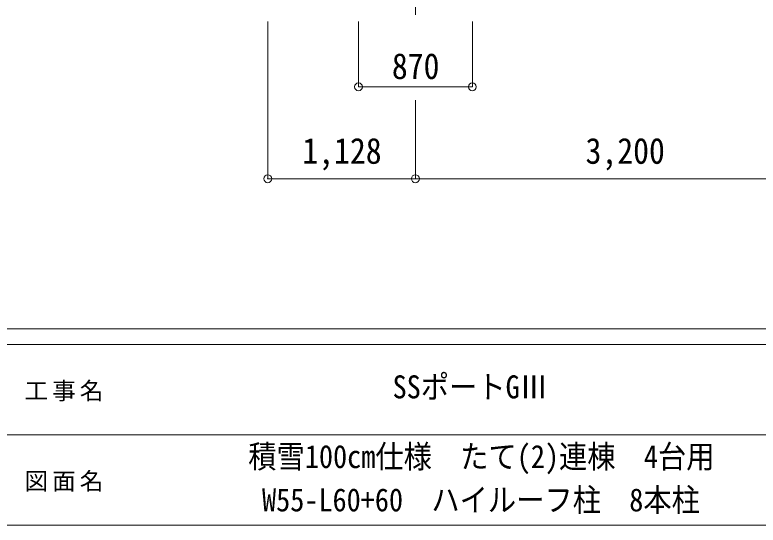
# Model space of a CAD drawing. Units: millimetres at full size, sheet at 1:60. Extents: x -16864 to 16864, y -11640 to 11640.
# Drawn here: x -814 to 4866, y -11640 to -7743 of the extents above; entities that cross this region are included whole.
import ezdxf
from ezdxf.enums import TextEntityAlignment as Align

# ---------------------------------------------------------------- set-up
doc = ezdxf.new("R2010")
doc.units = ezdxf.units.MM
doc.header["$LTSCALE"] = 60
doc.header["$PDMODE"] = 32
doc.header["$PDSIZE"] = 60
doc.linetypes.add('CHAIN1', pattern=[8, 5, -1, 1, -1])
for name, color, linetype, lineweight in [('0-1_Defpoints', 7, 'CHAIN1', 9), ('0-8_TABLE1', 6, 'Continuous', 9), ('F-0', 7, 'Continuous', 9)]:
    doc.layers.add(name, color=color, linetype=linetype, lineweight=lineweight)
doc.styles.add('ＭＳ ゴシック', font='')
doc.styles.get('ＭＳ ゴシック').set_extended_font_data('MS Gothic')

msp = doc.modelspace()

# ---------------------------------------------------------------- linework, layer by layer
at = {"layer": '0-1_Defpoints'}
msp.add_line((2247.05, -7443.97), (2247.05, -7792.97), dxfattribs=at)
at = {"layer": '0-8_TABLE1'}
for p, q in [((1118.75, -8994.97), (1118.75, -7792.97)), ((1812.05, -8292.97), (1812.05, -7792.97)), ((2682.05, -8292.97), (2682.05, -7792.97)), ((1812.05, -8292.97), (2682.05, -8292.97)), ((2247.05, -8994.97), (2247.05, -8394.97)), ((2247.05, -8994.97), (1118.75, -8994.97)), ((5447.05, -8994.97), (2247.05, -8994.97))]:
    msp.add_line(p, q, dxfattribs=at)
for p in [(1812.05, -8292.97), (2682.05, -8292.97), (1118.75, -8994.97), (2247.05, -8994.97)]:
    msp.add_point(p, dxfattribs=at)
at = {"layer": 'F-0', "color": 5, "lineweight": 5}
for p, q in [((-16864.12, -10140), (16015.88, -10140)), ((-16864.12, -10260), (10682.37, -10260)), ((-6897.63, -10950), (5402.37, -10950)), ((-16864.12, -11640), (16015.88, -11640))]:
    msp.add_line(p, q, dxfattribs=at)

# ---------------------------------------------------------------- texts
at = {"layer": '0-8_TABLE1', "color": 7, "style": 'ＭＳ ゴシック', "width": 0.9}
for s, p in [('870', (2067.05, -8292.97)), ('1,128', (1382.9, -8939.97)), ('3,200', (3547.05, -8939.97))]:
    msp.add_text(s, height=197.9, dxfattribs=at).set_placement(p, align=Align.BOTTOM_LEFT)
at = {"layer": 'F-0', "style": 'ＭＳ ゴシック', "width": 0.9}
for s, p in [('SSポートGⅢ ', (2072.37, -10725)), ('積雪100cm仕様\u3000たて(2)連棟\u30004台用', (969.87, -11256.91)), ('W55-L60+60\u3000ハイルーフ柱\u30008本柱', (1074.87, -11587.74))]:
    msp.add_text(s, height=176, dxfattribs=at).set_placement(p, align=Align.BOTTOM_LEFT)
at = {"layer": 'F-0', "char_height": 132, "attachment_point": 7, "style": 'ＭＳ ゴシック'}
for s, insert in [('\\T1.17;工事名', (-739.42, -10695)), ('\\T1.17;図面名', (-739.42, -11385))]:
    msp.add_mtext(s, dxfattribs=dict(at, insert=insert))

doc.saveas('drawing.dxf')
